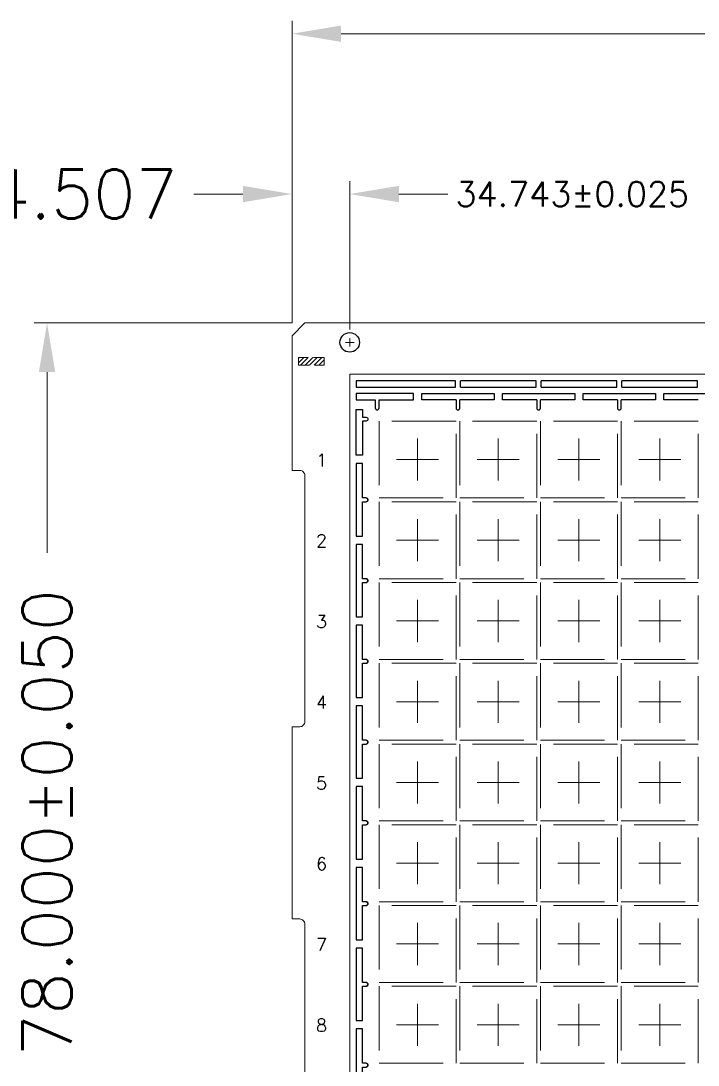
# Model space of a CAD drawing. Header units: millimetres. Extents: x 586 to 984, y 385 to 645.
# Drawn here: x 628.98 to 644.84, y 471.2 to 495.64 of the extents above; entities that cross this region are included whole.
import ezdxf

# ---------------------------------------------------------------- set-up
doc = ezdxf.new("R2010")
doc.units = ezdxf.units.MM
doc.linetypes.add('CENTER', pattern=[2, 1.25, -0.25, 0.25, -0.25])
doc.linetypes.add('HIDDEN', pattern=[0.375, 0.25, -0.125])
doc.layers.add('1', color=7, linetype='Continuous')
doc.layers.add('标注', color=4, linetype='Continuous')
doc.layers.add('DIM', color=4, linetype='Continuous', lineweight=18)
doc.styles.add('SIMPLEX', font='SIMPLEX')

msp = doc.modelspace()

# ---------------------------------------------------------------- hatches: boundary and pattern name
at = {"layer": 'DIM'}
h = msp.add_hatch(dxfattribs=at)
h.set_pattern_fill('ANSI31', color=256, scale=0.6, style=0)
h.set_pattern_definition([(45, (355.90738, 487.44193), (-0.053033009, 0.053033009), [])])
h.paths.add_polyline_path([(635.4774, 487.7584), (635.4774, 487.5784), (636.0774, 487.5784), (636.0774, 487.7584)])
h.paths.add_polyline_path([(635.4774, 465.9784), (635.4774, 466.1584), (636.0774, 466.1584), (636.0774, 465.9784)])
h.paths.add_polyline_path([(712.5774, 465.9784), (712.5774, 466.1584), (711.9774, 466.1584), (711.9774, 465.9784)])
h.paths.add_polyline_path([(712.5774, 487.7584), (712.5774, 487.5784), (711.9774, 487.5784), (711.9774, 487.7584)])

# ---------------------------------------------------------------- linework, layer by layer
at = {"layer": '1'}
for p, q in [((636.8274, 487.2184, -0.0958), (636.8274, 487.0684, -0.0958)), ((639.1524, 487.2184, -0.0958), (636.8274, 487.2184, -0.0958)), ((639.1524, 487.0684, -0.0958), (639.1524, 487.2184, -0.0958)), ((641.0424, 487.2184, -0.0958), (639.2724, 487.2184, -0.0958)), ((639.2724, 487.0684, -0.0958), (639.2724, 487.2184, -0.0958)), ((641.0424, 487.0684, -0.0958), (641.0424, 487.2184, -0.0958)), ((642.9324, 487.2184, -0.0958), (641.1624, 487.2184, -0.0958)), ((641.1624, 487.0684, -0.0958), (641.1624, 487.2184, -0.0958)), ((642.9324, 487.0684, -0.0958), (642.9324, 487.2184, -0.0958)), ((644.8224, 487.2184, -0.0958), (643.0524, 487.2184, -0.0958)), ((643.0524, 487.0684, -0.0958), (643.0524, 487.2184, -0.0958)), ((644.8224, 487.0684, -0.0958), (644.8224, 487.2184, -0.0958)), ((636.8274, 487.0684, -0.0958), (639.1524, 487.0684, -0.0958)), ((639.2724, 487.0684, -0.0958), (641.0424, 487.0684, -0.0958)), ((641.1624, 487.0684, -0.0958), (642.9324, 487.0684, -0.0958)), ((643.0524, 487.0684, -0.0958), (644.8224, 487.0684, -0.0958))]:
    msp.add_line(p, q, dxfattribs=at)
at = {"layer": '1', "ltscale": 10}
for p, q in [((638.3649, 486.7684, -0.0958), (638.3649, 486.9184, -0.0958)), ((638.3649, 486.9184, -0.0958), (640.0599, 486.9184, -0.0958)), ((640.0599, 486.9184, -0.0958), (640.0599, 486.7684, -0.0958)), ((640.2549, 486.7684, -0.0958), (640.2549, 486.9184, -0.0958)), ((640.2549, 486.9184, -0.0958), (641.9499, 486.9184, -0.0958)), ((641.9499, 486.9184, -0.0958), (641.9499, 486.7684, -0.0958)), ((642.1449, 486.7684, -0.0958), (642.1449, 486.9184, -0.0958)), ((642.1449, 486.9184, -0.0958), (643.8399, 486.9184, -0.0958)), ((643.8399, 486.9184, -0.0958), (643.8399, 486.7684, -0.0958)), ((644.0349, 486.7684, -0.0958), (644.0349, 486.9184, -0.0958)), ((644.0349, 486.9184, -0.0958), (645.7299, 486.9184, -0.0958)), ((639.1674, 486.7684, -0.0958), (638.3649, 486.7684, -0.0958)), ((639.1674, 486.7684, -0.0958), (639.1674, 486.5794, -0.0958)), ((640.0599, 486.7684, -0.0958), (639.2574, 486.7684, -0.0958)), ((639.2574, 486.5794, -0.0958), (639.2574, 486.7684, -0.0958)), ((641.0574, 486.7684, -0.0958), (640.2549, 486.7684, -0.0958)), ((641.0574, 486.7684, -0.0958), (641.0574, 486.5794, -0.0958)), ((641.9499, 486.7684, -0.0958), (641.1474, 486.7684, -0.0958)), ((641.1474, 486.5794, -0.0958), (641.1474, 486.7684, -0.0958)), ((642.9474, 486.7684, -0.0958), (642.1449, 486.7684, -0.0958)), ((642.9474, 486.7684, -0.0958), (642.9474, 486.5794, -0.0958)), ((643.8399, 486.7684, -0.0958), (643.0374, 486.7684, -0.0958)), ((643.0374, 486.5794, -0.0958), (643.0374, 486.7684, -0.0958)), ((644.8374, 486.7684, -0.0958), (644.0349, 486.7684, -0.0958))]:
    msp.add_line(p, q, dxfattribs=at)
at = {"layer": '1', "lineweight": 0, "elevation": -0.0958}
msp.add_lwpolyline([(712.4274, 465.1684), (635.6274, 465.1684), (635.3274, 465.4684), (635.3274, 468.6184), (635.5074, 468.6184, 0.4142136), (635.6274, 468.7384), (635.6274, 474.4984, 0.4142136), (635.5074, 474.6184), (635.3274, 474.6184), (635.3274, 479.1184), (635.5074, 479.1184, 0.4142136), (635.6274, 479.2384), (635.6274, 484.9984, 0.4142136), (635.5074, 485.1184), (635.3274, 485.1184), (635.3274, 488.2684), (635.6274, 488.5684), (712.4274, 488.5684)], format="xyb", dxfattribs=at)
at = {"layer": '1', "ltscale": 10, "elevation": -0.0958}
msp.add_lwpolyline([(637.2774, 486.5794, 1), (637.3674, 486.5794), (637.3674, 486.7684), (638.1699, 486.7684), (638.1699, 486.9184), (636.8274, 486.9184), (636.8274, 486.7684), (637.2774, 486.7684)], format="xyb", close=True, dxfattribs=at)
at = {"layer": '1', "elevation": -0.0958}
msp.add_lwpolyline([(636.8274, 485.4709), (636.8274, 486.5434), (636.9774, 486.5434), (636.9774, 486.3634), (637.0614, 486.3634, -1), (637.0614, 486.2734), (636.9774, 486.2734), (636.9774, 485.4709)], format="xyb", close=True, dxfattribs=at)
for points in [[(637.0614, 484.4734), (636.9774, 484.4734), (636.9774, 485.2759), (636.8274, 485.2759), (636.8274, 483.5809), (636.9774, 483.5809), (636.9774, 484.3834), (637.0614, 484.3834, 1), (637.0614, 484.4734, -1), (637.0614, 484.3834)], [(637.0614, 482.5834), (636.9774, 482.5834), (636.9774, 483.3859), (636.8274, 483.3859), (636.8274, 481.6909), (636.9774, 481.6909), (636.9774, 482.4934), (637.0614, 482.4934, 1), (637.0614, 482.5834, -1), (637.0614, 482.4934)], [(637.0614, 480.6934), (636.9774, 480.6934), (636.9774, 481.4959), (636.8274, 481.4959), (636.8274, 479.8009), (636.9774, 479.8009), (636.9774, 480.6034), (637.0614, 480.6034, 1), (637.0614, 480.6934, -1), (637.0614, 480.6034)], [(637.0614, 478.8034), (636.9774, 478.8034), (636.9774, 479.6059), (636.8274, 479.6059), (636.8274, 477.9109), (636.9774, 477.9109), (636.9774, 478.7134), (637.0614, 478.7134, 1), (637.0614, 478.8034, -1), (637.0614, 478.7134)], [(637.0614, 476.9134), (636.9774, 476.9134), (636.9774, 477.7159), (636.8274, 477.7159), (636.8274, 476.0209), (636.9774, 476.0209), (636.9774, 476.8234), (637.0614, 476.8234, 1), (637.0614, 476.9134, -1), (637.0614, 476.8234)], [(637.0614, 475.0234), (636.9774, 475.0234), (636.9774, 475.8259), (636.8274, 475.8259), (636.8274, 474.1309), (636.9774, 474.1309), (636.9774, 474.9334), (637.0614, 474.9334, 1), (637.0614, 475.0234, -1), (637.0614, 474.9334)], [(637.0614, 473.1334), (636.9774, 473.1334), (636.9774, 473.9359), (636.8274, 473.9359), (636.8274, 472.2409), (636.9774, 472.2409), (636.9774, 473.0434), (637.0614, 473.0434, 1), (637.0614, 473.1334, -1), (637.0614, 473.0434)], [(637.0614, 471.2434), (636.9774, 471.2434), (636.9774, 472.0459), (636.8274, 472.0459), (636.8274, 470.3509), (636.9774, 470.3509), (636.9774, 471.1534), (637.0614, 471.1534, 1), (637.0614, 471.2434, -1), (637.0614, 471.1534)]]:
    msp.add_lwpolyline(points, format="xyb", dxfattribs=at)
at = {"layer": '1'}
msp.add_circle((636.6795, 488.1148, -0.0958), 0.2286, dxfattribs=at)
msp.add_circle((636.6795, 488.1148, -0.0958), 0.2286, dxfattribs=at)
at = {"layer": '1', "ltscale": 10}
for centre in [(639.2124, 486.5794, -0.0958), (641.1024, 486.5794, -0.0958), (642.9924, 486.5794, -0.0958)]:
    msp.add_arc(centre, 0.045, 180, 0, dxfattribs=at)
at = {"layer": 'DIM'}
for p, q in [((635.3274, 488.5684, -0.0958), (635.3274, 495.6394, -0.0958)), ((636.4774, 495.3394, -0.0958), (667.2655, 495.3394, -0.0958)), ((635.3274, 488.5684, -0.0958), (635.3274, 491.8862, -0.0958)), ((636.6795, 488.4148, -0.0958), (636.6795, 491.8862, -0.0958)), ((636.6795, 488.4148, -0.0958), (636.6795, 491.8862, -0.0958)), ((634.1774, 491.5862, -0.0958), (633.0274, 491.5862, -0.0958)), ((637.8295, 491.5862, -0.0958), (638.9795, 491.5862, -0.0958)), ((637.8295, 491.5862, -0.0958), (638.7433, 491.5862, -0.0958)), ((635.3274, 488.5684, -0.0958), (629.2911, 488.5684, -0.0958)), ((636.5795, 488.1148, -0.0958), (636.7795, 488.1148, -0.0958)), ((636.6795, 488.0148, -0.0958), (636.6795, 488.2148, -0.0958)), ((629.5911, 487.4184, -0.0958), (629.5911, 483.1922, -0.0958)), ((636.6774, 487.3684, -0.0958), (711.6774, 487.3684, -0.0958)), ((636.6774, 466.3684, -0.0958), (636.6774, 487.3684, -0.0958)), ((711.6774, 487.3684, -0.0958), (636.6774, 487.3684, -0.0958)), ((636.6774, 466.3684, -0.0958), (636.6774, 487.3684, -0.0958))]:
    msp.add_line(p, q, dxfattribs=at)
at = {"layer": 'DIM', "color": 2, "linetype": 'CENTER', "ltscale": 1.2}
for p, q in [((639.1674, 486.2734, -0.0958), (637.3674, 486.2734, -0.0958)), ((637.3674, 486.2734, -0.0958), (637.3674, 484.4734, -0.0958)), ((639.1674, 484.4734, -0.0958), (639.1674, 486.2734, -0.0958)), ((641.0574, 486.2734, -0.0958), (639.2574, 486.2734, -0.0958)), ((639.2574, 486.2734, -0.0958), (639.2574, 484.4734, -0.0958)), ((641.0574, 484.4734, -0.0958), (641.0574, 486.2734, -0.0958)), ((642.9474, 486.2734, -0.0958), (641.1474, 486.2734, -0.0958)), ((641.1474, 486.2734, -0.0958), (641.1474, 484.4734, -0.0958)), ((642.9474, 484.4734, -0.0958), (642.9474, 486.2734, -0.0958)), ((644.8374, 486.2734, -0.0958), (643.0374, 486.2734, -0.0958)), ((643.0374, 486.2734, -0.0958), (643.0374, 484.4734, -0.0958)), ((644.8374, 484.4734, -0.0958), (644.8374, 486.2734, -0.0958)), ((637.3674, 484.4734, -0.0958), (639.1674, 484.4734, -0.0958)), ((639.2574, 484.4734, -0.0958), (641.0574, 484.4734, -0.0958)), ((641.1474, 484.4734, -0.0958), (642.9474, 484.4734, -0.0958)), ((643.0374, 484.4734, -0.0958), (644.8374, 484.4734, -0.0958)), ((639.1674, 484.3834, -0.0958), (637.3674, 484.3834, -0.0958)), ((637.3674, 484.3834, -0.0958), (637.3674, 482.5834, -0.0958)), ((639.1674, 482.5834, -0.0958), (639.1674, 484.3834, -0.0958)), ((641.0574, 484.3834, -0.0958), (639.2574, 484.3834, -0.0958)), ((639.2574, 484.3834, -0.0958), (639.2574, 482.5834, -0.0958)), ((641.0574, 482.5834, -0.0958), (641.0574, 484.3834, -0.0958)), ((642.9474, 484.3834, -0.0958), (641.1474, 484.3834, -0.0958)), ((641.1474, 484.3834, -0.0958), (641.1474, 482.5834, -0.0958)), ((642.9474, 482.5834, -0.0958), (642.9474, 484.3834, -0.0958)), ((644.8374, 484.3834, -0.0958), (643.0374, 484.3834, -0.0958)), ((643.0374, 484.3834, -0.0958), (643.0374, 482.5834, -0.0958)), ((644.8374, 482.5834, -0.0958), (644.8374, 484.3834, -0.0958)), ((637.3674, 482.5834, -0.0958), (639.1674, 482.5834, -0.0958)), ((639.1674, 482.4934, -0.0958), (637.3674, 482.4934, -0.0958)), ((637.3674, 482.4934, -0.0958), (637.3674, 480.6934, -0.0958)), ((639.1674, 480.6934, -0.0958), (639.1674, 482.4934, -0.0958)), ((639.2574, 482.5834, -0.0958), (641.0574, 482.5834, -0.0958)), ((641.0574, 482.4934, -0.0958), (639.2574, 482.4934, -0.0958)), ((639.2574, 482.4934, -0.0958), (639.2574, 480.6934, -0.0958)), ((641.0574, 480.6934, -0.0958), (641.0574, 482.4934, -0.0958)), ((641.1474, 482.5834, -0.0958), (642.9474, 482.5834, -0.0958)), ((642.9474, 482.4934, -0.0958), (641.1474, 482.4934, -0.0958)), ((641.1474, 482.4934, -0.0958), (641.1474, 480.6934, -0.0958)), ((642.9474, 480.6934, -0.0958), (642.9474, 482.4934, -0.0958)), ((643.0374, 482.5834, -0.0958), (644.8374, 482.5834, -0.0958)), ((644.8374, 482.4934, -0.0958), (643.0374, 482.4934, -0.0958)), ((643.0374, 482.4934, -0.0958), (643.0374, 480.6934, -0.0958)), ((644.8374, 480.6934, -0.0958), (644.8374, 482.4934, -0.0958)), ((637.3674, 480.6934, -0.0958), (639.1674, 480.6934, -0.0958)), ((639.1674, 480.6034, -0.0958), (637.3674, 480.6034, -0.0958)), ((637.3674, 480.6034, -0.0958), (637.3674, 478.8034, -0.0958)), ((639.1674, 478.8034, -0.0958), (639.1674, 480.6034, -0.0958)), ((639.2574, 480.6934, -0.0958), (641.0574, 480.6934, -0.0958)), ((641.0574, 480.6034, -0.0958), (639.2574, 480.6034, -0.0958)), ((639.2574, 480.6034, -0.0958), (639.2574, 478.8034, -0.0958)), ((641.0574, 478.8034, -0.0958), (641.0574, 480.6034, -0.0958)), ((641.1474, 480.6934, -0.0958), (642.9474, 480.6934, -0.0958)), ((642.9474, 480.6034, -0.0958), (641.1474, 480.6034, -0.0958)), ((641.1474, 480.6034, -0.0958), (641.1474, 478.8034, -0.0958)), ((642.9474, 478.8034, -0.0958), (642.9474, 480.6034, -0.0958)), ((643.0374, 480.6934, -0.0958), (644.8374, 480.6934, -0.0958)), ((644.8374, 480.6034, -0.0958), (643.0374, 480.6034, -0.0958)), ((643.0374, 480.6034, -0.0958), (643.0374, 478.8034, -0.0958)), ((644.8374, 478.8034, -0.0958), (644.8374, 480.6034, -0.0958)), ((637.3674, 478.8034, -0.0958), (639.1674, 478.8034, -0.0958)), ((639.2574, 478.8034, -0.0958), (641.0574, 478.8034, -0.0958)), ((641.1474, 478.8034, -0.0958), (642.9474, 478.8034, -0.0958)), ((643.0374, 478.8034, -0.0958), (644.8374, 478.8034, -0.0958)), ((639.1674, 478.7134, -0.0958), (637.3674, 478.7134, -0.0958)), ((637.3674, 478.7134, -0.0958), (637.3674, 476.9134, -0.0958)), ((639.1674, 476.9134, -0.0958), (639.1674, 478.7134, -0.0958)), ((641.0574, 478.7134, -0.0958), (639.2574, 478.7134, -0.0958)), ((639.2574, 478.7134, -0.0958), (639.2574, 476.9134, -0.0958)), ((641.0574, 476.9134, -0.0958), (641.0574, 478.7134, -0.0958)), ((642.9474, 478.7134, -0.0958), (641.1474, 478.7134, -0.0958)), ((641.1474, 478.7134, -0.0958), (641.1474, 476.9134, -0.0958)), ((642.9474, 476.9134, -0.0958), (642.9474, 478.7134, -0.0958)), ((644.8374, 478.7134, -0.0958), (643.0374, 478.7134, -0.0958)), ((643.0374, 478.7134, -0.0958), (643.0374, 476.9134, -0.0958)), ((644.8374, 476.9134, -0.0958), (644.8374, 478.7134, -0.0958)), ((637.3674, 476.9134, -0.0958), (639.1674, 476.9134, -0.0958)), ((639.2574, 476.9134, -0.0958), (641.0574, 476.9134, -0.0958)), ((641.1474, 476.9134, -0.0958), (642.9474, 476.9134, -0.0958)), ((643.0374, 476.9134, -0.0958), (644.8374, 476.9134, -0.0958)), ((639.1674, 476.8234, -0.0958), (637.3674, 476.8234, -0.0958)), ((637.3674, 476.8234, -0.0958), (637.3674, 475.0234, -0.0958)), ((639.1674, 475.0234, -0.0958), (639.1674, 476.8234, -0.0958)), ((641.0574, 476.8234, -0.0958), (639.2574, 476.8234, -0.0958)), ((639.2574, 476.8234, -0.0958), (639.2574, 475.0234, -0.0958)), ((641.0574, 475.0234, -0.0958), (641.0574, 476.8234, -0.0958)), ((642.9474, 476.8234, -0.0958), (641.1474, 476.8234, -0.0958)), ((641.1474, 476.8234, -0.0958), (641.1474, 475.0234, -0.0958)), ((642.9474, 475.0234, -0.0958), (642.9474, 476.8234, -0.0958)), ((644.8374, 476.8234, -0.0958), (643.0374, 476.8234, -0.0958)), ((643.0374, 476.8234, -0.0958), (643.0374, 475.0234, -0.0958)), ((644.8374, 475.0234, -0.0958), (644.8374, 476.8234, -0.0958)), ((637.3674, 475.0234, -0.0958), (639.1674, 475.0234, -0.0958)), ((639.1674, 474.9334, -0.0958), (637.3674, 474.9334, -0.0958)), ((637.3674, 474.9334, -0.0958), (637.3674, 473.1334, -0.0958)), ((639.1674, 473.1334, -0.0958), (639.1674, 474.9334, -0.0958)), ((639.2574, 475.0234, -0.0958), (641.0574, 475.0234, -0.0958)), ((641.0574, 474.9334, -0.0958), (639.2574, 474.9334, -0.0958)), ((639.2574, 474.9334, -0.0958), (639.2574, 473.1334, -0.0958)), ((641.0574, 473.1334, -0.0958), (641.0574, 474.9334, -0.0958)), ((641.1474, 475.0234, -0.0958), (642.9474, 475.0234, -0.0958)), ((642.9474, 474.9334, -0.0958), (641.1474, 474.9334, -0.0958)), ((641.1474, 474.9334, -0.0958), (641.1474, 473.1334, -0.0958)), ((642.9474, 473.1334, -0.0958), (642.9474, 474.9334, -0.0958)), ((643.0374, 475.0234, -0.0958), (644.8374, 475.0234, -0.0958)), ((644.8374, 474.9334, -0.0958), (643.0374, 474.9334, -0.0958)), ((643.0374, 474.9334, -0.0958), (643.0374, 473.1334, -0.0958)), ((644.8374, 473.1334, -0.0958), (644.8374, 474.9334, -0.0958)), ((637.3674, 473.1334, -0.0958), (639.1674, 473.1334, -0.0958)), ((639.1674, 473.0434, -0.0958), (637.3674, 473.0434, -0.0958)), ((637.3674, 473.0434, -0.0958), (637.3674, 471.2434, -0.0958)), ((639.1674, 471.2434, -0.0958), (639.1674, 473.0434, -0.0958)), ((639.2574, 473.1334, -0.0958), (641.0574, 473.1334, -0.0958)), ((641.0574, 473.0434, -0.0958), (639.2574, 473.0434, -0.0958)), ((639.2574, 473.0434, -0.0958), (639.2574, 471.2434, -0.0958)), ((641.0574, 471.2434, -0.0958), (641.0574, 473.0434, -0.0958)), ((641.1474, 473.1334, -0.0958), (642.9474, 473.1334, -0.0958)), ((642.9474, 473.0434, -0.0958), (641.1474, 473.0434, -0.0958)), ((641.1474, 473.0434, -0.0958), (641.1474, 471.2434, -0.0958)), ((642.9474, 471.2434, -0.0958), (642.9474, 473.0434, -0.0958)), ((643.0374, 473.1334, -0.0958), (644.8374, 473.1334, -0.0958)), ((644.8374, 473.0434, -0.0958), (643.0374, 473.0434, -0.0958)), ((643.0374, 473.0434, -0.0958), (643.0374, 471.2434, -0.0958)), ((644.8374, 471.2434, -0.0958), (644.8374, 473.0434, -0.0958)), ((637.3674, 471.2434, -0.0958), (639.1674, 471.2434, -0.0958)), ((639.2574, 471.2434, -0.0958), (641.0574, 471.2434, -0.0958)), ((641.1474, 471.2434, -0.0958), (642.9474, 471.2434, -0.0958)), ((643.0374, 471.2434, -0.0958), (644.8374, 471.2434, -0.0958))]:
    msp.add_line(p, q, dxfattribs=at)
at = {"layer": 'DIM', "linetype": 'CENTER', "ltscale": 1.6}
for p, q in [((638.2674, 484.8814, -0.0958), (638.2674, 485.8653, -0.0958)), ((640.1574, 484.8814, -0.0958), (640.1574, 485.8653, -0.0958)), ((642.0474, 484.8814, -0.0958), (642.0474, 485.8653, -0.0958)), ((643.9374, 484.8814, -0.0958), (643.9374, 485.8653, -0.0958)), ((637.7754, 485.3734, -0.0958), (638.7594, 485.3734, -0.0958)), ((639.6654, 485.3734, -0.0958), (640.6494, 485.3734, -0.0958)), ((641.5554, 485.3734, -0.0958), (642.5394, 485.3734, -0.0958)), ((643.4454, 485.3734, -0.0958), (644.4294, 485.3734, -0.0958)), ((638.2674, 482.9914, -0.0958), (638.2674, 483.9753, -0.0958)), ((640.1574, 482.9914, -0.0958), (640.1574, 483.9753, -0.0958)), ((642.0474, 482.9914, -0.0958), (642.0474, 483.9753, -0.0958)), ((643.9374, 482.9914, -0.0958), (643.9374, 483.9753, -0.0958)), ((637.7754, 483.4834, -0.0958), (638.7594, 483.4834, -0.0958)), ((639.6654, 483.4834, -0.0958), (640.6494, 483.4834, -0.0958)), ((641.5554, 483.4834, -0.0958), (642.5394, 483.4834, -0.0958)), ((643.4454, 483.4834, -0.0958), (644.4294, 483.4834, -0.0958)), ((638.2674, 481.1014, -0.0958), (638.2674, 482.0853, -0.0958)), ((640.1574, 481.1014, -0.0958), (640.1574, 482.0853, -0.0958)), ((642.0474, 481.1014, -0.0958), (642.0474, 482.0853, -0.0958)), ((643.9374, 481.1014, -0.0958), (643.9374, 482.0853, -0.0958)), ((637.7754, 481.5934, -0.0958), (638.7594, 481.5934, -0.0958)), ((639.6654, 481.5934, -0.0958), (640.6494, 481.5934, -0.0958)), ((641.5554, 481.5934, -0.0958), (642.5394, 481.5934, -0.0958)), ((643.4454, 481.5934, -0.0958), (644.4294, 481.5934, -0.0958)), ((638.2674, 479.2114, -0.0958), (638.2674, 480.1953, -0.0958)), ((640.1574, 479.2114, -0.0958), (640.1574, 480.1953, -0.0958)), ((642.0474, 479.2114, -0.0958), (642.0474, 480.1953, -0.0958)), ((643.9374, 479.2114, -0.0958), (643.9374, 480.1953, -0.0958)), ((637.7754, 479.7034, -0.0958), (638.7594, 479.7034, -0.0958)), ((639.6654, 479.7034, -0.0958), (640.6494, 479.7034, -0.0958)), ((641.5554, 479.7034, -0.0958), (642.5394, 479.7034, -0.0958)), ((643.4454, 479.7034, -0.0958), (644.4294, 479.7034, -0.0958)), ((638.2674, 477.3214, -0.0958), (638.2674, 478.3053, -0.0958)), ((640.1574, 477.3214, -0.0958), (640.1574, 478.3053, -0.0958)), ((642.0474, 477.3214, -0.0958), (642.0474, 478.3053, -0.0958)), ((643.9374, 477.3214, -0.0958), (643.9374, 478.3053, -0.0958)), ((637.7754, 477.8134, -0.0958), (638.7594, 477.8134, -0.0958)), ((639.6654, 477.8134, -0.0958), (640.6494, 477.8134, -0.0958)), ((641.5554, 477.8134, -0.0958), (642.5394, 477.8134, -0.0958)), ((643.4454, 477.8134, -0.0958), (644.4294, 477.8134, -0.0958)), ((638.2674, 475.4314, -0.0958), (638.2674, 476.4153, -0.0958)), ((640.1574, 475.4314, -0.0958), (640.1574, 476.4153, -0.0958)), ((642.0474, 475.4314, -0.0958), (642.0474, 476.4153, -0.0958)), ((643.9374, 475.4314, -0.0958), (643.9374, 476.4153, -0.0958)), ((637.7754, 475.9234, -0.0958), (638.7594, 475.9234, -0.0958)), ((639.6654, 475.9234, -0.0958), (640.6494, 475.9234, -0.0958)), ((641.5554, 475.9234, -0.0958), (642.5394, 475.9234, -0.0958)), ((643.4454, 475.9234, -0.0958), (644.4294, 475.9234, -0.0958)), ((638.2674, 473.5414, -0.0958), (638.2674, 474.5253, -0.0958)), ((640.1574, 473.5414, -0.0958), (640.1574, 474.5253, -0.0958)), ((642.0474, 473.5414, -0.0958), (642.0474, 474.5253, -0.0958)), ((643.9374, 473.5414, -0.0958), (643.9374, 474.5253, -0.0958)), ((637.7754, 474.0334, -0.0958), (638.7594, 474.0334, -0.0958)), ((639.6654, 474.0334, -0.0958), (640.6494, 474.0334, -0.0958)), ((641.5554, 474.0334, -0.0958), (642.5394, 474.0334, -0.0958)), ((643.4454, 474.0334, -0.0958), (644.4294, 474.0334, -0.0958)), ((638.2674, 471.6514, -0.0958), (638.2674, 472.6353, -0.0958)), ((640.1574, 471.6514, -0.0958), (640.1574, 472.6353, -0.0958)), ((642.0474, 471.6514, -0.0958), (642.0474, 472.6353, -0.0958)), ((643.9374, 471.6514, -0.0958), (643.9374, 472.6353, -0.0958)), ((637.7754, 472.1434, -0.0958), (638.7594, 472.1434, -0.0958)), ((639.6654, 472.1434, -0.0958), (640.6494, 472.1434, -0.0958)), ((641.5554, 472.1434, -0.0958), (642.5394, 472.1434, -0.0958)), ((643.4454, 472.1434, -0.0958), (644.4294, 472.1434, -0.0958))]:
    msp.add_line(p, q, dxfattribs=at)
at = {"layer": 'DIM', "linetype": 'HIDDEN', "elevation": -0.0958}
msp.add_lwpolyline([(635.4774, 487.7584), (635.4774, 487.5784), (636.0774, 487.5784), (636.0774, 487.7584)], close=True, dxfattribs=at)
at = {"layer": 'DIM'}
for points in [[(636.4774, 495.5311, -0.0958), (636.4774, 495.1477, -0.0958), (635.3274, 495.3394, -0.0958)], [(634.1774, 491.7778, -0.0958), (634.1774, 491.3945, -0.0958), (635.3274, 491.5862, -0.0958)], [(637.8295, 491.7778, -0.0958), (637.8295, 491.3945, -0.0958), (636.6795, 491.5862, -0.0958)], [(637.8295, 491.7778, -0.0958), (637.8295, 491.3945, -0.0958), (636.6795, 491.5862, -0.0958)], [(629.3995, 487.4184, -0.0958), (629.7828, 487.4184, -0.0958), (629.5911, 488.5684, -0.0958)]]:
    msp.add_solid(points, dxfattribs=at)

# ---------------------------------------------------------------- texts
at = {"layer": 'DIM', "attachment_point": 5, "style": 'SIMPLEX'}
for s, insert, char_height in [('4.507', (630.4274, 491.5862, -0.0958), 1.15), ('34.743±0.025', (641.891, 491.5862, -0.0958), 0.575)]:
    msp.add_mtext(s, dxfattribs=dict(at, insert=insert, char_height=char_height))
at = {"layer": 'DIM', "insert": (629.5911, 476.8684, -0.0958), "char_height": 1.15, "attachment_point": 5, "rotation": 90, "style": 'SIMPLEX'}
msp.add_mtext('78.000±0.050', dxfattribs=at)
at = {"layer": '标注', "lineweight": 0, "char_height": 0.297619, "attachment_point": 5}
for s, insert in [('{\\Fsimplex|c134;1}', (636.0194, 485.3606, -0.133)), ('{\\Fsimplex|c0;2}', (636.0194, 483.4706, -0.133)), ('{\\Fsimplex|c0;3}', (636.0194, 481.5806, -0.133)), ('{\\Fsimplex|c0;4}', (636.0194, 479.6906, -0.133)), ('{\\Fsimplex|c0;5}', (636.0194, 477.8006, -0.133)), ('{\\Fsimplex|c0;6}', (636.0194, 475.9106, -0.133)), ('{\\Fsimplex|c0;7}', (636.0194, 474.0206, -0.133)), ('{\\Fsimplex|c0;8}', (636.0194, 472.1306, -0.133))]:
    msp.add_mtext(s, dxfattribs=dict(at, insert=insert))

doc.saveas('drawing.dxf')
